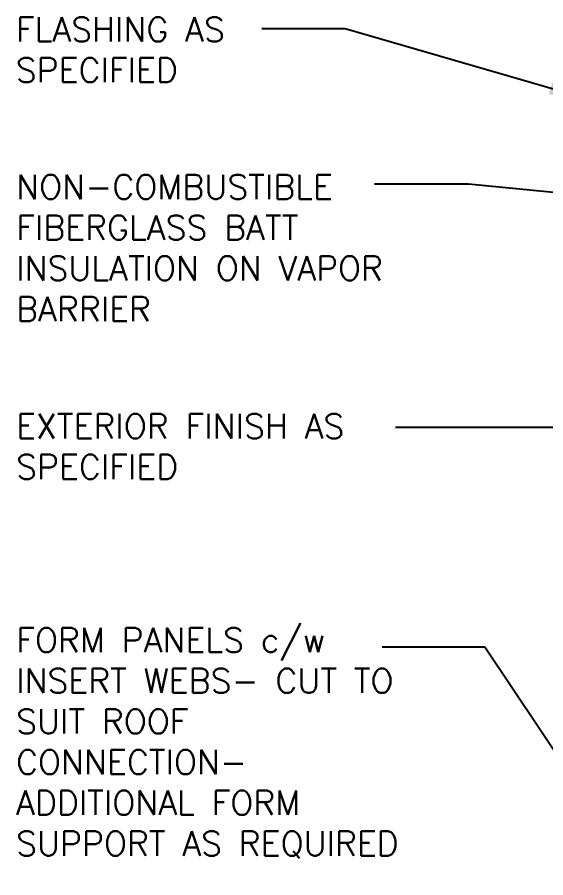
# Model space of a CAD drawing. Header units: inches. Extents: x 99.9 to 155, y 149 to 223.8.
# Drawn here: x 99.93 to 116.18, y 197.39 to 223.83 of the extents above; entities that cross this region are included whole.
import ezdxf

# ---------------------------------------------------------------- set-up
doc = ezdxf.new("R2010")
doc.units = ezdxf.units.IN
doc.header["$LTSCALE"] = 0.5
doc.header["$MEASUREMENT"] = 0
doc.layers.add('TEXT', color=4, linetype='Continuous')
doc.styles.add('DIM', font='romans.shx', dxfattribs={"width": 0.7})
doc.styles.add('ROMANS', font='romans.shx', dxfattribs={"height": 0.75})
doc.dimstyles.new('ext_12', dxfattribs={"dimscale": 12, "dimtxt": 0.075, "dimasz": 0.09375, "dimexe": 0.09375, "dimexo": 0.0625, "dimgap": 0.0625, "dimtad": 1, "dimdec": 1, "dimzin": 2, "dimdsep": 46, "dimlunit": 4, "dimtxsty": 'DIM', "dimcen": 0.09, "dimdle": 0.09375, "dimclrt": 4, "dimadec": 0, "dimazin": 0, "dimtfac": 1, "dimtdec": 1, "dimtmove": 2, "dimatfit": 3, "dimfxl": 1, "dimfrac": 2, "dimtolj": 1, "dimtzin": 0, "dimarcsym": 0})

msp = doc.modelspace()

# ---------------------------------------------------------------- texts
at = {"layer": 'TEXT', "char_height": 0.75, "style": 'ROMANS'}
for s, insert, width, attachment_point in [('FLASHING AS \\PSPECIFIED', (99.88316704291583, 223.8321038840075), 8.777601162429534, 1), ('NON-COMBUSTIBLE\\PFIBERGLASS BATT INSULATION ON VAPOR BARRIER', (99.89391320341772, 218.9930042288884), 12.44050920039331, 1), ('EXTERIOR FINISH AS SPECIFIED', (99.89341479968925, 211.6396761049645), 12.44050920039331, 1), ('FORM PANELS c/w INSERT WEBS- CUT TO SUIT ROOF CONNECTION- ADDITIONAL FORM SUPPORT AS REQUIRED', (99.89341479968925, 201.5305166703243), 13.80751528212515, 4)]:
    msp.add_mtext(s, dxfattribs=dict(at, insert=insert, width=width, attachment_point=attachment_point))

# ---------------------------------------------------------------- leaders
at = {"layer": 'TEXT'}
for points, override in [([(117.4092231716787, 221.3273514514724), (110.0067627759855, 223.4796280958417), (107.445890265477, 223.4796280958417)], {"dimgap": 0.0625, "dimtad": 0}), ([(122.6784577034143, 217.8434158811802), (113.8037437982194, 218.6979256295897), (110.9096047198402, 218.6979256295897)], {"dimtad": 0}), ([(119.0342231716788, 197.3863208965562), (114.3095384788675, 204.4696739329066), (111.1520446033856, 204.4696739329066)], {"dimgap": 0.0625, "dimtad": 0})]:
    msp.add_leader(points, dimstyle='ext_12', override=override, dxfattribs=at)
at = {"layer": 'TEXT', "color": 4}
msp.add_leader([(117.5342231716788, 211.225328517139), (111.5571728211327, 211.225328517139)], dimstyle='ext_12', override={"dimgap": 0.0625, "dimtad": 0}, dxfattribs=at)

doc.saveas('drawing.dxf')
